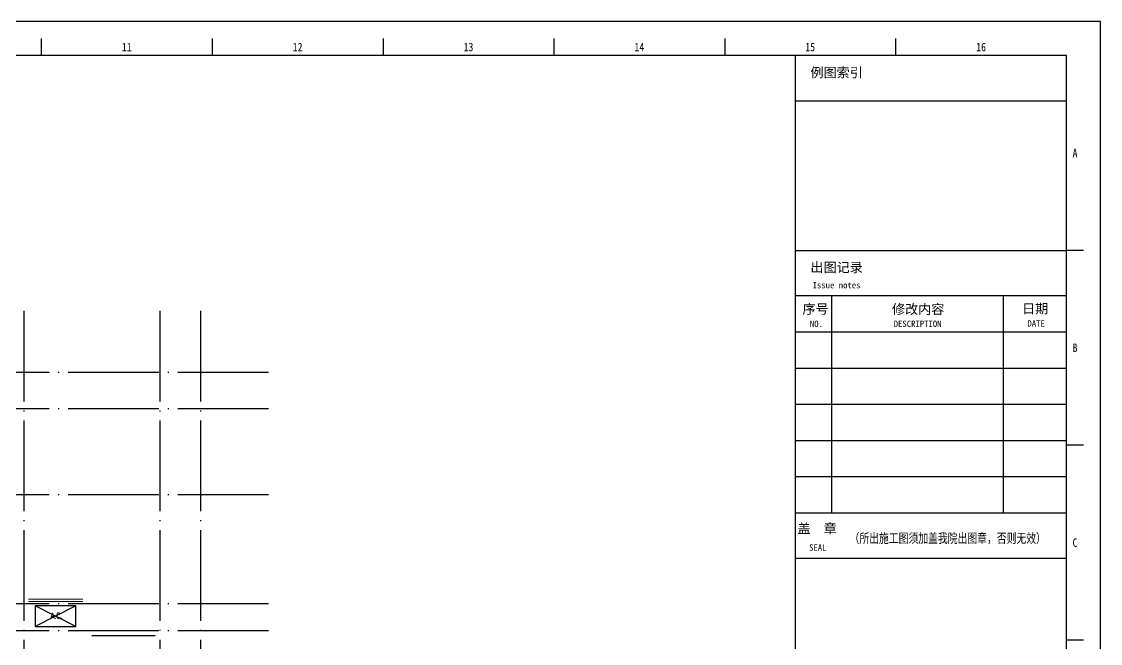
# Model space of a CAD drawing. Extents: x 208319 to 271319, y 1003 to 45500.
# Drawn here: x 247492 to 271319, y 31777 to 45500 of the extents above; entities that cross this region are included whole.
import ezdxf
from ezdxf.enums import TextEntityAlignment as Align

# ---------------------------------------------------------------- set-up
doc = ezdxf.new("R2010")
doc.units = 0
doc.header["$LTSCALE"] = 1000
doc.header["$MEASUREMENT"] = 0
doc.linetypes.add('ACAD_ISO02W100', pattern=[15, 12, -3])
doc.linetypes.add('DOTE', pattern=[2.4200000000000004, 2, -0.2, 0.02, -0.2])
for name, color, linetype in [('DOTE', 1, 'DOTE'), ('tk', 253, 'Continuous'), ('看线', 5, 'Continuous'), ('空调', 8, 'Continuous')]:
    doc.layers.add(name, color=color, linetype=linetype)
for name, color, linetype, lineweight in [('Text-I', 7, 'Continuous', 5), ('家具', 33, 'Continuous', 9), ('房建名称', 7, 'Continuous', 0)]:
    doc.layers.add(name, color=color, linetype=linetype, lineweight=lineweight)
doc.styles.add('DIM_FONT', font='SIMPLEX.shx', dxfattribs={"width": 0.8})
doc.styles.add('TKZ1', font='SIMHEI.TTF', dxfattribs={"width": 0.7})
doc.styles.add('图签栏', font='SimSun.ttf')

# ---------------------------------------------------------------- blocks, each defined once
blk = doc.blocks.new('fasdf')
for p, q in [((405843.7210327036, 733592.5766485762), (342843.7210243217, 733592.5766485762)), ((405843.7210327036, 689095.5493011763), (405843.7210327036, 733592.5766485762)), ((382452.8173435035, 733218.0225463253), (382452.8173435035, 732843.4684440745)), ((386226.4499242672, 733218.0225463253), (386226.4499242672, 732843.4684440745)), ((390000.0825050308, 733218.0225463253), (390000.0825050308, 732843.4684440745)), ((393773.7150857945, 733218.0225463253), (393773.7150857945, 732843.4684440745)), ((397547.3476665582, 733218.0225463253), (397547.3476665582, 732843.4684440745)), ((401320.9802473218, 733218.0225463253), (401320.9802473218, 732843.4684440745)), ((405094.6128280855, 732843.4684440745), (344716.4915358669, 732843.4684440745)), ((399101.7471909412, 732843.4684440745), (399101.7471909412, 689844.657505678)), ((405094.6128280855, 689844.657505678), (405094.6128280855, 732843.4684440745)), ((399101.747190939, 731844.6575047099), (405094.6128280855, 731844.6575047099)), ((399101.747190939, 728543.5873502332), (405094.6128280855, 728543.5873502332)), ((399101.7471909412, 728543.5873502332), (405094.6128280876, 728543.5873502332)), ((405469.1669303945, 728543.5873502332), (405094.6128280855, 728543.5873502332)), ((399101.747190939, 727544.7764108685), (405094.6128280855, 727544.7764108685)), ((399900.7959425571, 727544.7764108685), (399900.7959425571, 722750.4839018921)), ((403696.2775127479, 727544.7764108685), (403696.2775127479, 722750.4839018921)), ((399101.747190939, 726745.7276593681), (405094.6128280855, 726745.7276593681)), ((399101.747190939, 725946.6789078764), (405094.6128280855, 725946.6789078764)), ((399101.747190939, 725147.6301563759), (405094.6128280855, 725147.6301563759)), ((399101.747190939, 724348.5814048842), (405094.6128280855, 724348.5814048842)), ((405469.1669303945, 724243.7062564006), (405094.6128280855, 724243.7062564006)), ((399101.747190939, 723549.5326533925), (405094.6128280855, 723549.5326533925)), ((399101.747190939, 722750.4839018921), (405094.6128280855, 722750.4839018921)), ((399101.7471909412, 722750.4839018921), (405094.6128280876, 722750.4839018921)), ((399101.747190939, 721751.6729625275), (405094.6128280855, 721751.6729625275)), ((399101.747190939, 721751.6729625275), (405094.6128280855, 721751.6729625275)), ((405469.1669303945, 719943.825162559), (405094.6128280855, 719943.825162559))]:
    blk.add_line(p, q)
at = {"style": 'TKZ1', "width": 0.8500000001320944}
for s, p in [('11', (384339.6336338854, 733030.7454951999)), ('12', (388113.266214649, 733030.7454951999)), ('13', (391886.8987954127, 733030.7454951999)), ('14', (395660.5313761763, 733030.7454951999)), ('15', (399434.16395694, 733030.7454951999)), ('16', (403207.7965377037, 733030.7454951999)), ('A', (405281.88987924, 730693.5278971582)), ('B', (405281.88987924, 726393.6468033169)), ('C', (405281.88987924, 722093.7657094754))]:
    blk.add_text(s, height=187.2770511254203, dxfattribs=at).set_placement(p, align=Align.MIDDLE)
at = {"style": '图签栏'}
for s, height, p in [('例图索引', 211.868987138907, (399439.3579613708, 732363.0412374041)), ('出图记录', 211.868987138907, (399439.3579613708, 728063.1601435627)), ('Issue notes', 141.245991425938, (399487.5150792001, 727706.2610994889)), ('序号', 211.8689871389652, (399263.0832068452, 727144.0908377692)), ('修改内容', 211.8689871389652, (401240.3554641984, 727140.1964361237)), ('日期', 211.868987138907, (404111.9145572699, 727152.3234835337)), ('NO.', 141.2459914258798, (399426.5943963108, 726851.7315326696)), ('DESCRIPTION', 141.245991425938, (401277.7317213226, 726851.9835477481)), ('DATE', 141.245991425938, (404231.9194026096, 726860.4175684473)), ('盖  章', 211.868987138907, (399152.1715620314, 722298.7721914782)), ('SEAL', 141.245991425938, (399409.5574124423, 721913.5013654516))]:
    blk.add_text(s, height=height, dxfattribs=at).set_placement(p)
at = {"style": '图签栏', "width": 0.7500000001165883}
blk.add_text('（所出施工图须加盖我院出图章，否则无效）', height=211.868987138907, dxfattribs=at).set_placement((400303.7540469777, 722086.2989709395))
blk = doc.blocks.new('111')
at = {"layer": '空调', "linetype": 'ACAD_ISO02W100'}
for p, q in [((1000, 0), (0, 500)), ((1000, 500), (0, 0))]:
    blk.add_line(p, q, dxfattribs=at)
blk.add_lwpolyline([(0, 500), (0, 0), (1000, 0), (1000, 500)], close=True, dxfattribs=at)
at = {"layer": 'Text-I', "style": 'DIM_FONT', "width": 0.8}
blk.add_text('A.C.', height=140, dxfattribs=at).set_placement((675.4934317702428, 261.8372856484493), align=Align.MIDDLE_RIGHT)

msp = doc.modelspace()

# ---------------------------------------------------------------- linework, layer by layer
at = {"layer": 'DOTE'}
for p, q in [((247542.0226695957, 39118.67507192492), (247542.0226698909, 26352.99081294547)), ((250542.0226695953, 39118.67507192492), (250542.0226698897, 26402.99081301747)), ((251442.0226695943, 39118.67507192492), (251442.0226701194, 16452.99081303913)), ((252942.0226696255, 37752.99081284262), (225542.0226700525, 37752.99081270918)), ((252942.0226696447, 36952.99081289786), (225542.0226700554, 36952.99081276442)), ((252942.0226696904, 35052.99081285804), (240642.0226700609, 35052.99081279818)), ((252942.0226697482, 32652.99081307507), (243042.0226697386, 32652.99081283709)), ((252942.0226697626, 32052.99081307507), (243042.0226697531, 32052.99081283709))]:
    msp.add_line(p, q, dxfattribs=at)
at = {"layer": '家具'}
for p, q in [((248842.0226697462, 32752.99081296573), (247642.0226697481, 32752.99081289215)), ((248842.0226697493, 32702.99081296573), (247642.0226697511, 32702.99081289215))]:
    msp.add_line(p, q, dxfattribs=at)
at = {"layer": '看线'}
msp.add_line((249042.0226697464, 31952.99081300051), (250442.0226697673, 31952.99081303299), dxfattribs=at)

# ---------------------------------------------------------------- block references
at = {"layer": 'tk'}
msp.add_blockref('fasdf', (-134524.8441107598, -688092.312832684), dxfattribs=at)
at = {"layer": '房建名称', "xscale": 0.8999999999068677, "yscale": 0.9000000000232831, "zscale": 0.9}
msp.add_blockref('111', (247791.9645232401, 32153.00710356975), dxfattribs=at)

doc.saveas('drawing.dxf')
